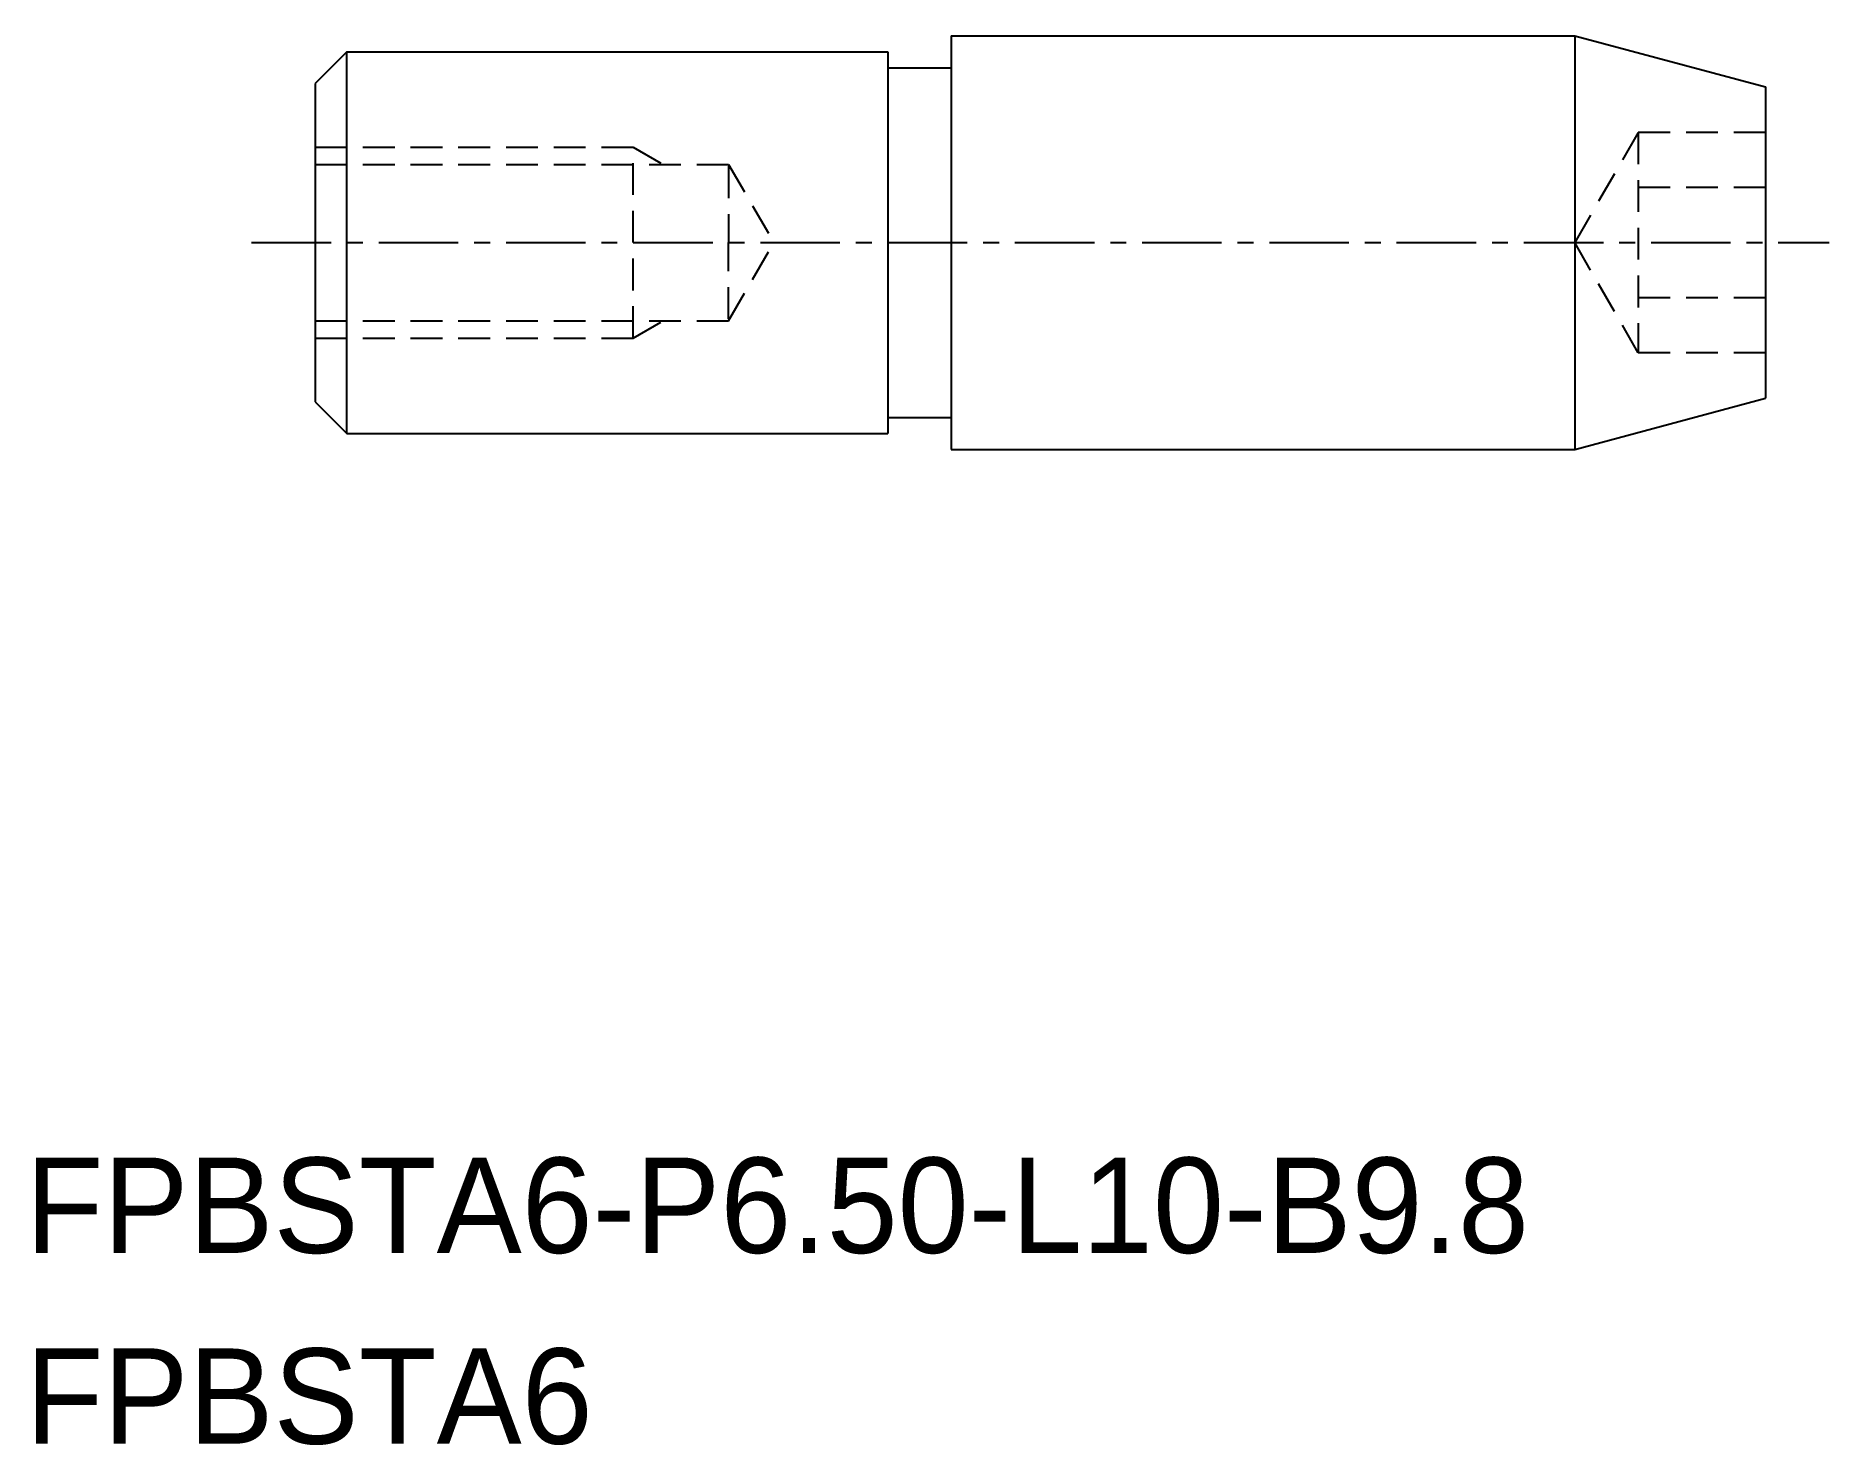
# Model space of a CAD drawing. Extents: x -1606 to -1523.1, y -397.6 to -373.2.
# Drawn here: x -1605.99 to -1577.8, y -397.6 to -375.45 of the extents above.
import ezdxf

# ---------------------------------------------------------------- set-up
doc = ezdxf.new("R2010")
doc.units = 0
doc.linetypes.add('CENTER', pattern=[2, 1.25, -0.25, 0.25, -0.25])
doc.linetypes.add('DASHED', pattern=[0.75, 0.5, -0.25])
doc.layers.get('0').update_dxf_attribs({"linetype": 'CONTINUOUS'})
doc.layers.add('CENTER', color=1, linetype='CENTER')

msp = doc.modelspace()

# ---------------------------------------------------------------- linework, layer by layer
at = {"color": 7, "linetype": 'CONTINUOUS'}
for p, q in [((-1591.597, -375.448), (-1591.597, -381.948)), ((-1591.597, -375.448), (-1581.797, -375.448)), ((-1581.797, -375.448), (-1578.797, -376.251)), ((-1601.097, -375.698), (-1601.597, -376.198)), ((-1601.097, -375.698), (-1592.597, -375.698)), ((-1601.097, -381.698), (-1601.097, -375.698)), ((-1592.597, -375.698), (-1592.597, -381.698)), ((-1592.597, -375.948), (-1591.597, -375.948)), ((-1601.597, -376.198), (-1601.597, -381.198)), ((-1578.797, -376.251), (-1578.797, -381.144)), ((-1601.597, -381.198), (-1601.097, -381.698)), ((-1581.797, -381.948), (-1578.797, -381.144)), ((-1592.597, -381.448), (-1591.597, -381.448)), ((-1601.097, -381.698), (-1592.597, -381.698)), ((-1591.597, -381.948), (-1581.797, -381.948))]:
    msp.add_line(p, q, dxfattribs=at)
at = {"linetype": 'CONTINUOUS'}
msp.add_line((-1581.797, -375.448), (-1581.797, -381.948), dxfattribs=at)
at = {"color": 3, "linetype": 'DASHED'}
for p, q in [((-1580.797, -376.965), (-1581.797, -378.698)), ((-1580.797, -376.965), (-1580.797, -380.43)), ((-1578.797, -376.965), (-1580.797, -376.965)), ((-1601.597, -377.198), (-1596.597, -377.198)), ((-1596.597, -377.198), (-1596.129, -377.468)), ((-1596.597, -380.198), (-1596.597, -377.198)), ((-1601.597, -377.468), (-1595.097, -377.468)), ((-1595.097, -377.468), (-1594.388, -378.698)), ((-1595.097, -377.498), (-1595.097, -378.698)), ((-1578.797, -377.832), (-1580.797, -377.832)), ((-1595.097, -379.927), (-1594.388, -378.698)), ((-1595.097, -379.898), (-1595.097, -378.698)), ((-1580.797, -380.43), (-1581.797, -378.698)), ((-1578.797, -379.564), (-1580.797, -379.564)), ((-1601.597, -379.927), (-1595.097, -379.927)), ((-1596.597, -380.198), (-1596.129, -379.927)), ((-1601.597, -380.198), (-1596.597, -380.198)), ((-1578.797, -380.43), (-1580.797, -380.43))]:
    msp.add_line(p, q, dxfattribs=at)
at = {"color": 7, "linetype": 'CONTINUOUS'}
msp.add_point((-1601.597, -378.698), dxfattribs=at)
at = {"layer": 'CENTER', "color": 1, "linetype": 'CENTER'}
msp.add_line((-1602.597, -378.698), (-1577.797, -378.698), dxfattribs=at)

# ---------------------------------------------------------------- texts
for s, p in [('FPBSTA6-P6.50-L10-B9.8', (-1606.152, -394.58)), ('FPBSTA6', (-1606.152, -397.58))]:
    msp.add_text(s, height=1.5).set_placement(p)

doc.saveas('drawing.dxf')
